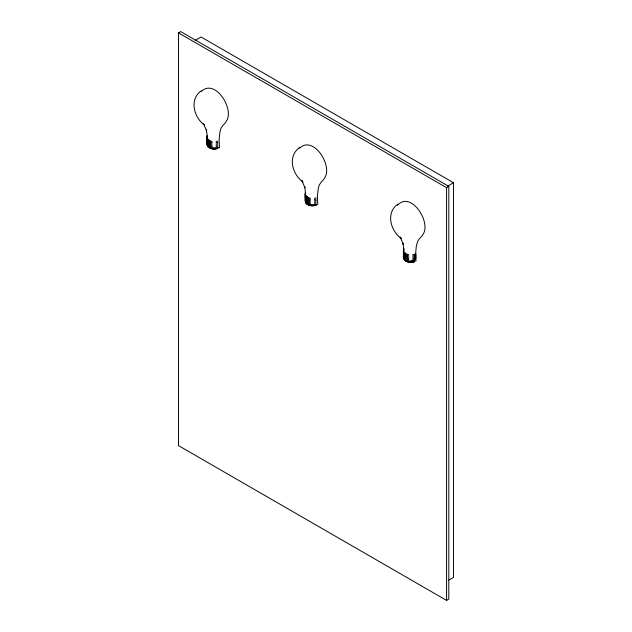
<?xml version="1.0" encoding="UTF-8"?>
<svg xmlns="http://www.w3.org/2000/svg" width="632" height="632" viewBox="0 0 632 632"><rect width="100%" height="100%" fill="white"/><g stroke="black" fill="none" stroke-linecap="round" stroke-linejoin="round"><path stroke-width="0.95" d="M206.98 137.049C205.779 139.561 208.773 141.845 210.519 142.295M207.043 135.698C206.245 138.779 206.862 143.006 210.519 143.567M206.98 139.601C205.756 142.808 209.587 144.957 212.257 145.305M206.98 140.81C205.787 143.322 208.758 145.597 210.519 146.055M206.98 142.01C205.913 144.515 208.426 146.671 210.622 147.28M206.98 143.077C205.803 148.583 214.003 149.871 217.874 148.401M403.579 250.304L403.595 252.776L405.776 254.909M403.643 248.961C402.845 252.042 403.469 256.268 407.127 256.829M403.579 252.863C402.355 255.415 405.436 257.556 407.127 258.109M403.579 254.064L403.532 256.394L404.322 257.627L408.864 259.776L407.024 259.294M403.579 255.273C402.521 257.777 405.033 259.934 407.229 260.542M403.579 256.339C402.402 261.846 410.61 263.133 414.481 261.664M397.536 205.258C410.816 190.374 431.466 222.164 423.053 234.298A38.686 22.333 60 0 1 419.68 238.398L417.657 241.4L416.306 246.227L415.714 252.65L416.093 256.094L414.387 256.924M415.761 256.315L416.046 257.493L414.387 258.204M415.761 257.587L416.046 258.701L414.387 259.412M415.761 258.788L416.046 260.977L414.497 261.024M305.335 192.452C303.866 195.699 307.997 198.014 310.502 198.282M305.335 193.653C303.976 196.189 307.01 198.606 308.811 199.041M305.335 194.933C303.976 197.468 307.01 199.878 308.811 200.32M305.335 196.212C303.866 199.459 307.997 201.774 310.502 202.05M305.335 197.421L305.224 199.886L307.468 202.153M305.335 198.622C303.866 204.286 312.5 205.55 316.174 204.089M305.335 199.688C303.873 205.25 312.287 206.672 316.174 205.155M207.43 135.517L207.415 137.286L206.388 129.86L206.625 131.029L203.591 123.738M404.038 248.779L404.022 250.541M201.3 91.427C215.022 78.099 234.63 108.949 226.446 121.036A38.686 22.333 60 0 1 223.08 125.136L221.05 128.138L220.007 131.495L219.114 139.388L219.486 147.588L217.89 147.762M299.592 148.172C313.314 134.853 332.922 165.695 324.737 177.782A38.686 22.333 60 0 1 321.372 181.89L319.342 184.892L318.299 188.249L317.406 196.141L317.778 204.341L316.19 204.515M201.142 90.85C189.015 99.674 193.89 117.528 204.657 125.262M299.442 147.604C287.307 156.42 292.189 174.282 302.949 182.008L301.883 180.491L304.916 187.783L304.679 186.614L305.627 193.732M397.749 204.112C385.615 212.937 390.497 230.791 401.265 238.525L400.19 237L403.232 244.292L402.995 243.123L403.722 249.182M178.5 32.888L180.728 31.6L448.807 186.377L448.807 599.112L446.579 600.4L178.5 445.623L178.5 32.888L446.579 187.665L448.807 186.377M195.225 40.369L201.063 36.996L453.5 182.743L453.5 577.419L448.499 580.31M447.661 186.108L453.5 182.743M415.761 253.827L414.387 254.443M415.761 255.036L414.387 255.644M217.645 148.496L212.336 148.899L208.125 146.972M315.945 205.242C312.508 206.245 307.547 206.064 305.675 202.524C307.745 205.898 312.508 206.174 315.976 205.179M414.252 261.751C410.824 262.754 405.855 262.572 403.99 259.033C406.052 262.414 410.824 262.683 414.284 261.688M217.677 148.425C214.295 149.768 208.987 148.52 207.446 145.984M216.073 141.584L217.874 141.157M216.073 142.793L217.874 142.366M216.073 144.072L217.874 143.646M216.073 145.344L217.874 144.918M216.073 146.553L217.874 146.126M217.874 147.335L214.137 147.888L210.417 147.24M316.174 197.911L314.365 198.337M314.365 199.546L316.174 199.12M314.365 200.818L316.174 200.399M314.365 202.098L316.174 201.671M314.365 203.307L316.174 202.88M414.481 254.42L412.672 254.846M414.481 255.628L412.672 256.055M414.481 256.908L412.672 257.327M414.481 258.18L412.672 258.607M414.481 259.389L412.672 259.815M414.284 260.629L410.745 261.15L407.024 260.502M414.481 260.597L410.745 261.15M310.557 204.468L308.708 203.986M212.21 141.536L210.417 141.062M212.21 144.017L210.417 143.551M310.502 200.771L308.708 200.297M408.809 254.799L407.024 254.325M408.809 257.279L407.024 256.805M212.21 142.745L210.417 142.271M212.21 146.505L210.417 146.031M310.502 199.491L308.708 199.025M310.502 203.251L308.708 202.785M408.809 256L407.024 255.533M408.809 258.559L405.491 257.358M210.519 141.086L208.884 140.336L206.996 138.313M210.519 144.846L207.446 142.461M308.811 197.84L305.738 195.446M308.811 201.6L305.738 199.206M308.811 202.809L307.176 202.058M407.127 254.348L405.491 253.598L403.595 251.576M407.127 255.557L405.491 254.807M405.776 253.693L404.053 251.955M405.776 256.189L404.053 254.475M405.776 258.662L404.053 256.924M405.776 259.855L404.053 258.061M307.468 198.401L305.738 196.686M307.468 199.68L305.738 197.966M307.468 203.338L305.738 201.553M209.168 140.43L207.446 138.692M209.168 141.647L207.446 139.941M209.168 142.927L207.446 141.213M209.168 145.4L207.446 143.661M209.168 146.592L207.446 144.799M404.678 254.017L404.053 253.195M404.678 256.568L404.053 255.715M306.362 201.26L305.738 200.415M446.579 187.665L446.579 600.4"/></g></svg>
